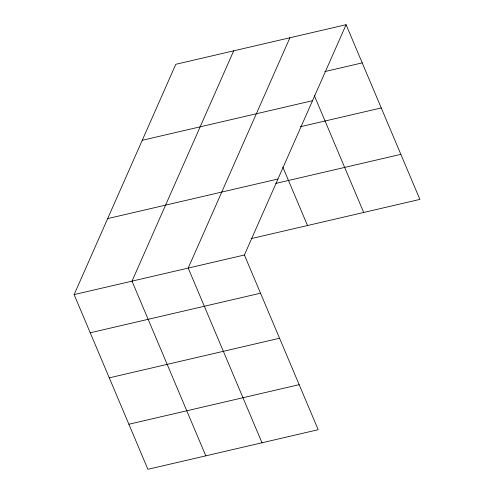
<?xml version="1.0" encoding="UTF-8"?>
<svg xmlns="http://www.w3.org/2000/svg" width="494" height="494" viewBox="0 0 494 494"><rect width="100%" height="100%" fill="white"/><g stroke="black" fill="none" stroke-linecap="round" stroke-linejoin="round"><path stroke-width="0.74" d="M346.09 24.7L244.394 255.015L318.192 429.712L147.91 469.3L74.112 294.597L175.808 64.288L346.09 24.7L419.888 199.403L251.088 238.645M233.705 50.826L132.009 281.142L205.807 455.839M289.898 37.766L188.202 268.075L261.999 442.778M324.762 71.593L362.219 62.886M142.247 140.29L312.529 100.702M300.333 126.748L381.251 107.939M107.673 218.595L277.955 179.007M275.856 183.41L400.856 154.35M74.112 294.597L244.394 255.015M90.241 332.783L260.523 293.195M109.273 377.836L279.555 338.248M128.878 424.247L299.16 384.665M314.357 95.657L363.695 212.463M282.827 167.114L307.503 225.53"/></g></svg>
